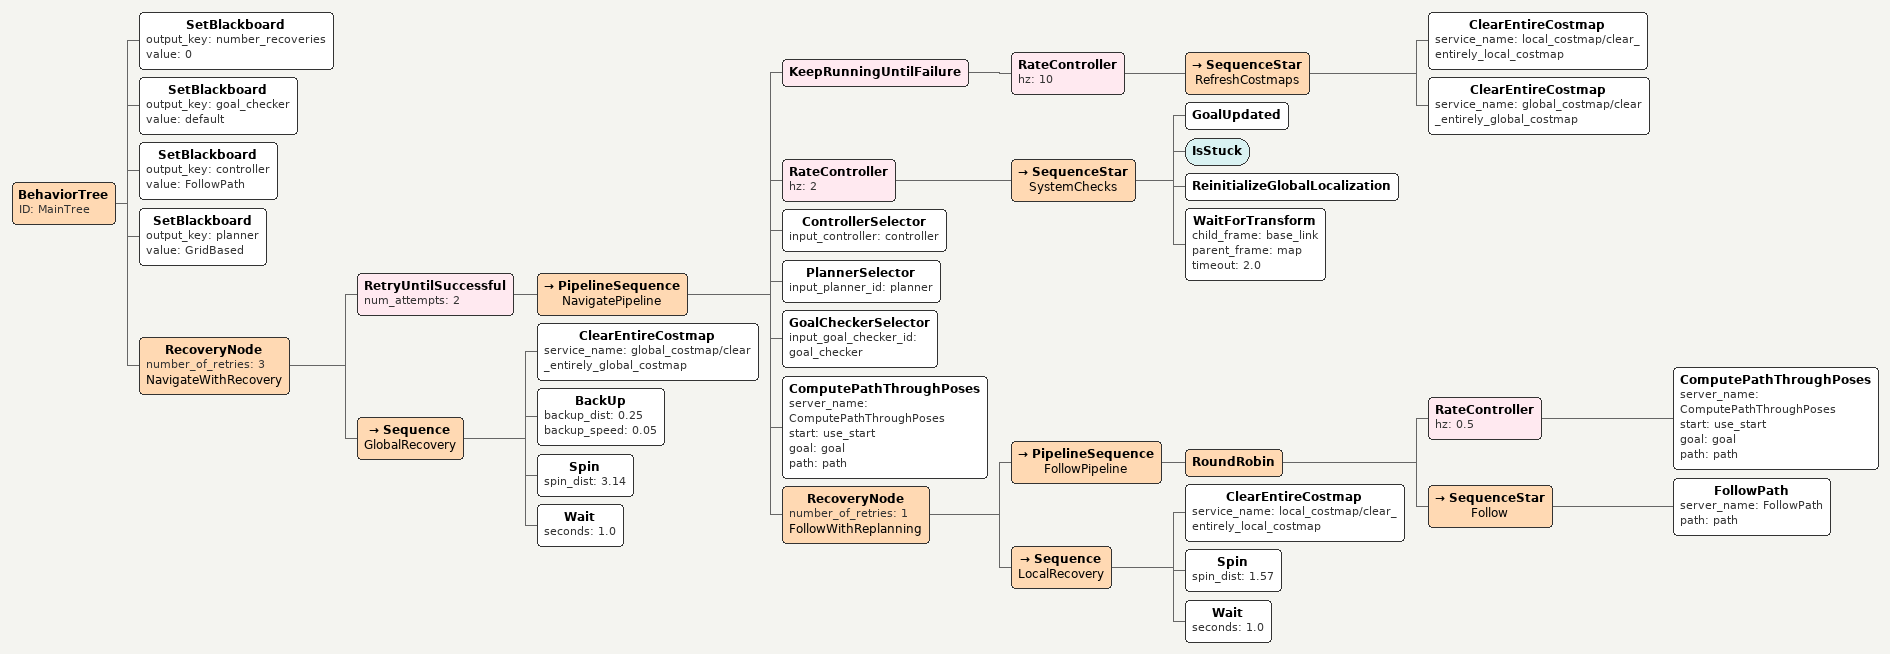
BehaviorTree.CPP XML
<?xml version="1.0"?>
<root main_tree_to_execute="MainTree">
    <BehaviorTree ID="MainTree">

        <!-- Blackboard defaults -->
        <SetBlackboard output_key="number_recoveries" value="0"/>
        <SetBlackboard output_key="goal_checker" value="default"/>
        <SetBlackboard output_key="controller" value="FollowPath"/>
        <SetBlackboard output_key="planner" value="GridBased"/>

        <!-- Selectors allow recovery on failure -->
        <RecoveryNode number_of_retries="3" name="NavigateWithRecovery">

            <!-- Retry a few times before invoking recovery -->
            <RetryUntilSuccessful num_attempts="2">
                <PipelineSequence name="NavigatePipeline">

                    <!-- Keep costmaps fresh -->
                    <KeepRunningUntilFailure>
                        <RateController hz="10">
                            <SequenceStar name="RefreshCostmaps">
                                <ClearEntireCostmap service_name="local_costmap/clear_entirely_local_costmap"/>
                                <ClearEntireCostmap service_name="global_costmap/clear_entirely_global_costmap"/>
                            </SequenceStar>
                        </RateController>
                    </KeepRunningUntilFailure>

                    <!-- Make sure transforms and costmaps are OK -->
                    <RateController hz="2">
                        <SequenceStar name="SystemChecks">
                            <GoalUpdated/>
                            <IsStuck/>
                            <ReinitializeGlobalLocalization/>
                            <WaitForTransform child_frame="base_link" parent_frame="map" timeout="2.0"/>
                        </SequenceStar>
                    </RateController>

                    <!-- Select planner/controller/goal-checker from blackboard -->
                    <ControllerSelector input_controller="controller"/>
                    <PlannerSelector input_planner_id="planner"/>
                    <GoalCheckerSelector input_goal_checker_id="goal_checker"/>

                    <!-- PLAN through multiple waypoints (poses come from the action goal) -->
                    <ComputePathThroughPoses server_name="ComputePathThroughPoses" start="use_start" goal="goal" path="path"/>

                    <!-- FOLLOW the path with continuous replanning -->
                    <RecoveryNode number_of_retries="1" name="FollowWithReplanning">
                        <PipelineSequence name="FollowPipeline">

                            <!-- Replan in parallel while following -->
                            <RoundRobin>
                                <RateController hz="0.5">
                                    <ComputePathThroughPoses server_name="ComputePathThroughPoses" start="use_start" goal="goal" path="path"/>
                                </RateController>

                                <SequenceStar name="Follow">
                                    <FollowPath server_name="FollowPath" path="path"/>
                                </SequenceStar>
                            </RoundRobin>
                        </PipelineSequence>

                        <!-- Local recovery if following fails -->
                        <Sequence name="LocalRecovery">
                            <ClearEntireCostmap service_name="local_costmap/clear_entirely_local_costmap"/>
                            <Spin spin_dist="1.57"/>
                            <Wait seconds="1.0"/>
                        </Sequence>
                    </RecoveryNode>
                </PipelineSequence>
            </RetryUntilSuccessful>

            <!-- Global recovery if planning/following repeatedly fail -->
            <Sequence name="GlobalRecovery">
                <ClearEntireCostmap service_name="global_costmap/clear_entirely_global_costmap"/>
                <BackUp backup_dist="0.25" backup_speed="0.05"/>
                <Spin spin_dist="3.14"/>
                <Wait seconds="1.0"/>
            </Sequence>
        </RecoveryNode>
    </BehaviorTree>
</root>
